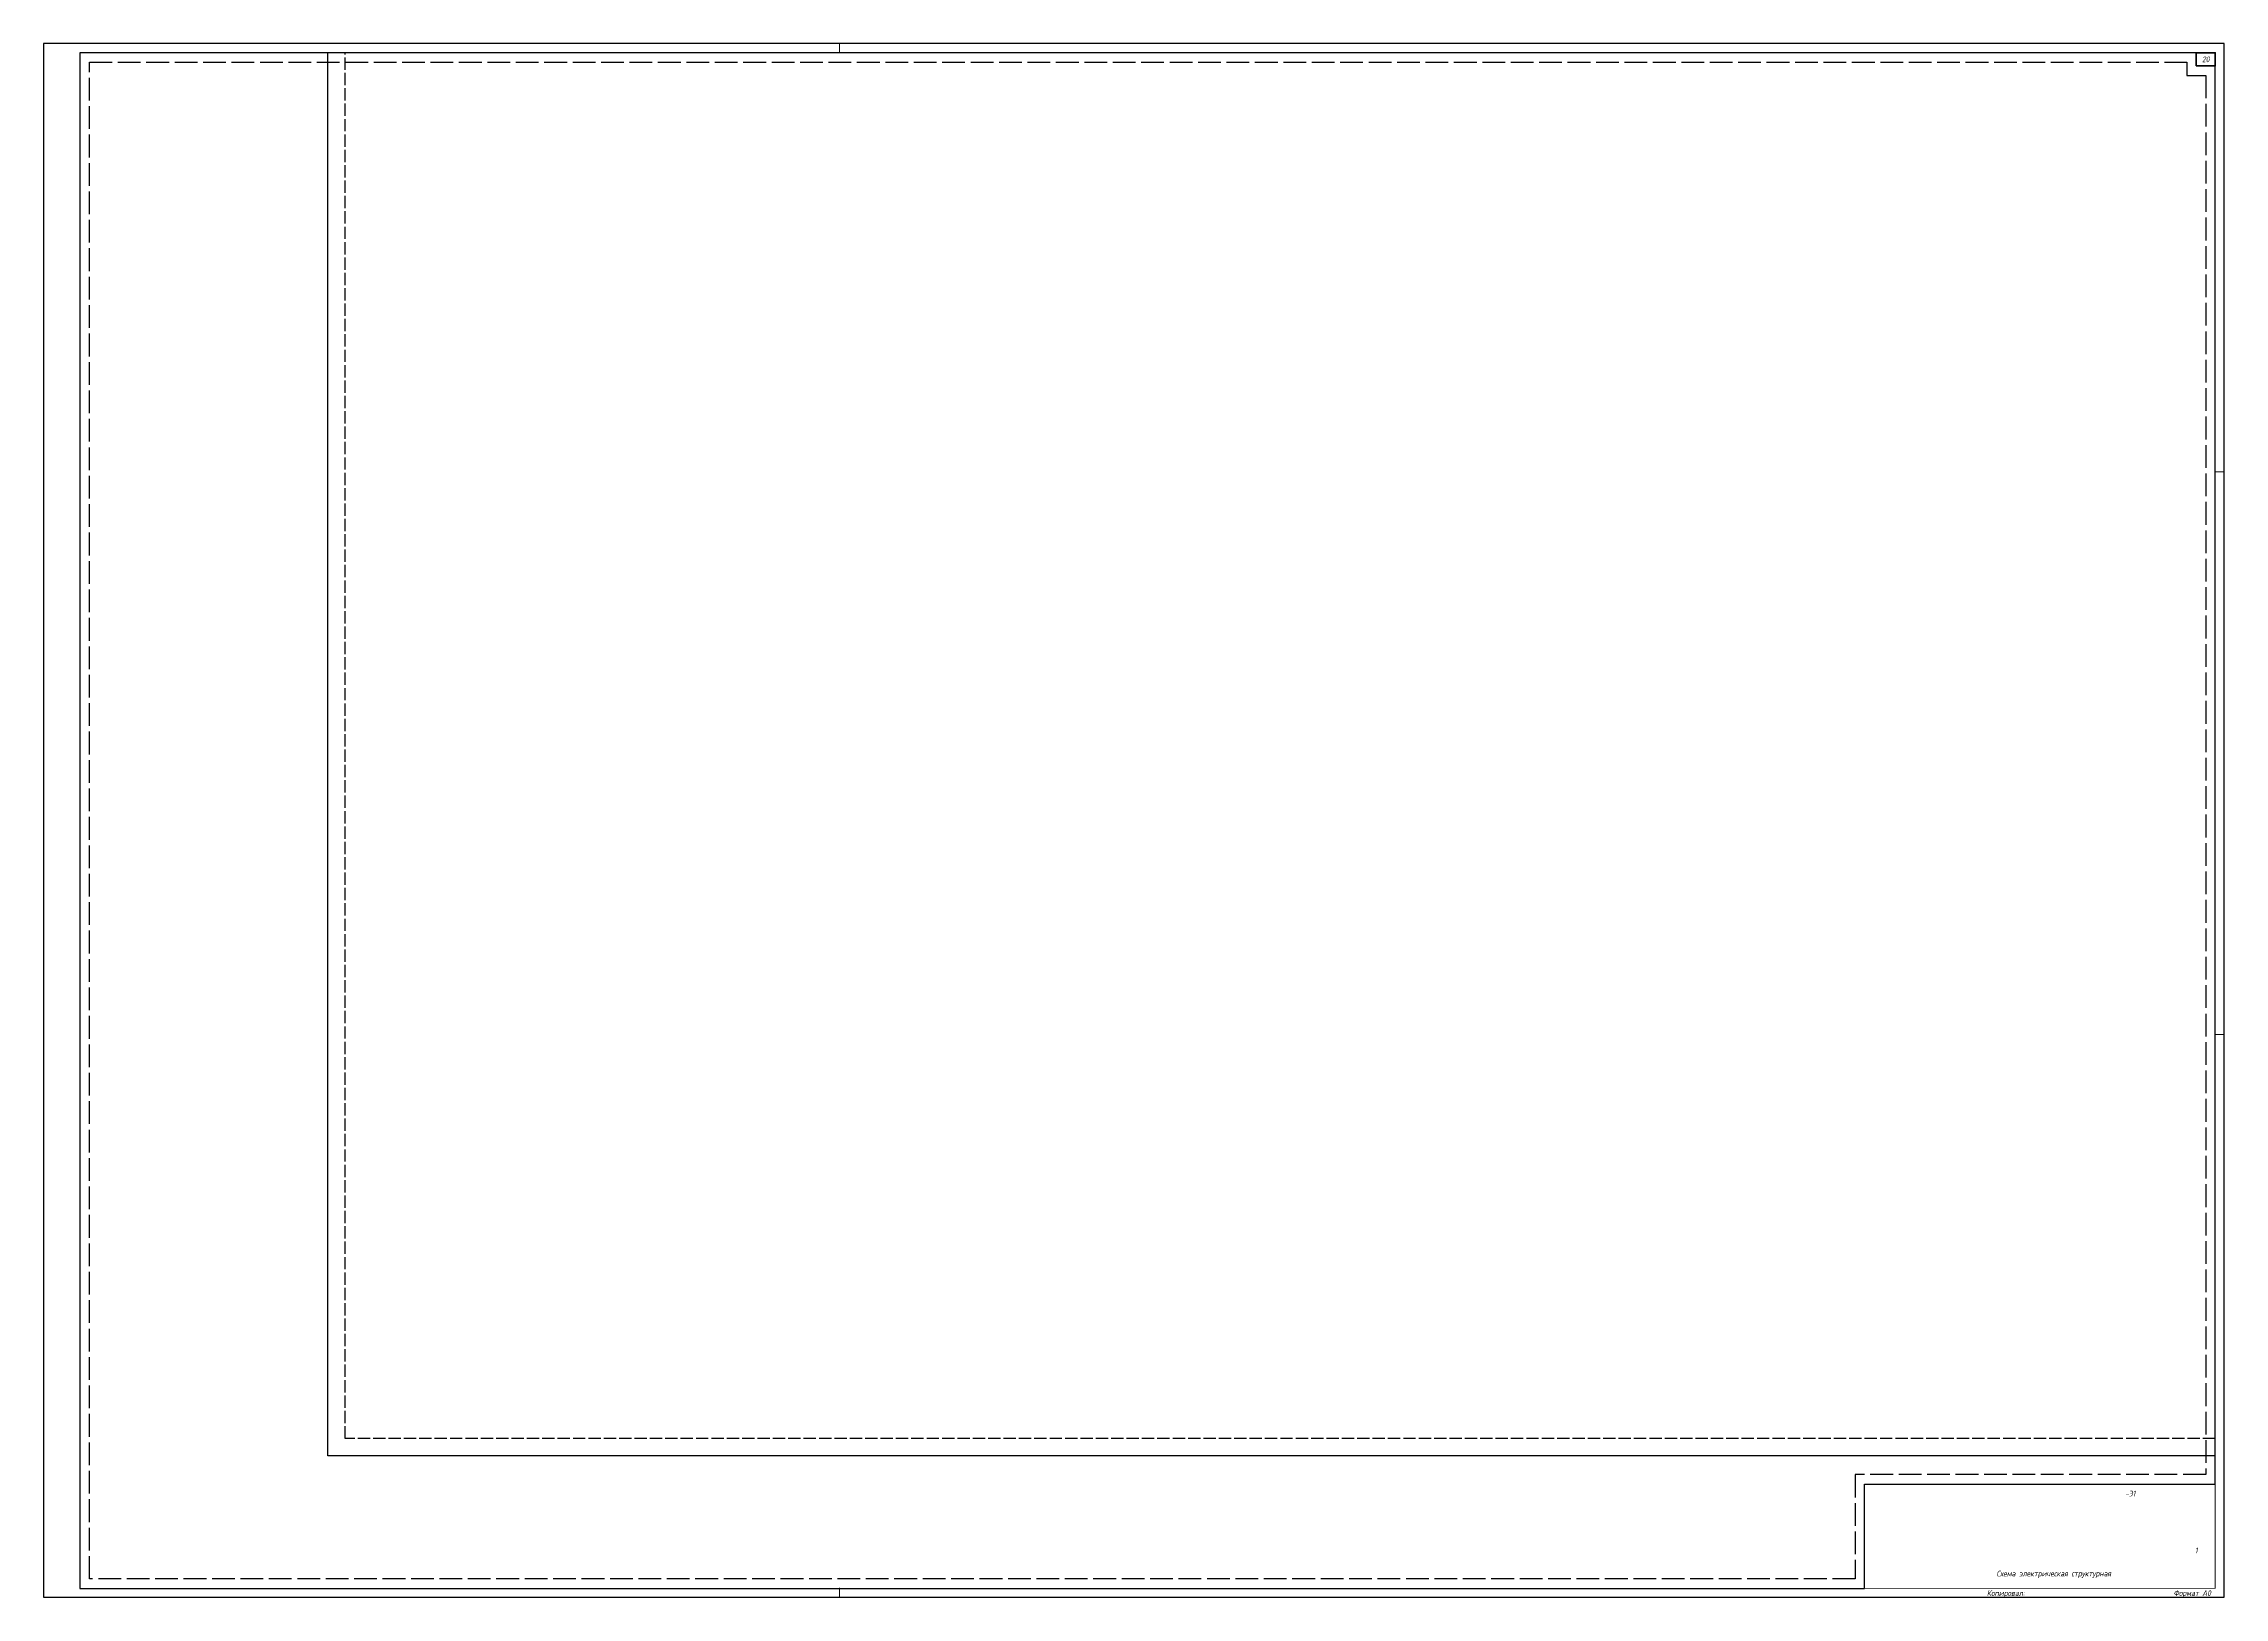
# Paper-space layout 'А0ал' of a CAD drawing. Header units: millimetres. Extents: x 0 to 1151, y 10 to 829.
# The model-space entities are those that its viewports show. They can reach past a viewport. Long polylines and large blocks are cut down to what shows.
import ezdxf

# ---------------------------------------------------------------- set-up
doc = ezdxf.new("R2010")
doc.units = ezdxf.units.MM
doc.linetypes.add('ACAD_ISO02W100', pattern=[15, 12, -3])
doc.layers.add('noprint', color=2, linetype='Continuous', plot=False)
doc.layers.add('stamp', color=7, linetype='Continuous')
doc.styles.add('ГОСТ-ISOCPEUR', font='isocpeui.ttf', dxfattribs={"width": 0.8})

msp = doc.modelspace()

# ---------------------------------------------------------------- linework, layer by layer
at = {"layer": 'noprint'}
msp.add_lwpolyline([(68.97, 844.89), (1185.69, 844.89), (1185.69, 837.89), (1195.69, 837.89), (1195.69, 89.72), (1010.69, 89.72), (1010.69, 34.72), (68.97, 34.72)], close=True, dxfattribs=at)
at = {"layer": 'noprint', "linetype": 'ACAD_ISO02W100'}
msp.add_lwpolyline([(73.97, 839.89), (1180.69, 839.89), (1180.69, 832.89), (1190.69, 832.89), (1190.69, 94.72), (1005.69, 94.72), (1005.69, 39.72), (73.97, 39.72)], close=True, dxfattribs=at)

psp = doc.layouts.new('А0ал')

# ---------------------------------------------------------------- linework, layer by layer
at = {"const_width": 0.48}
psp.add_lwpolyline([(19.2, 14.3), (1145.9, 14.3), (1145.9, 824.5), (19.2, 824.5)], close=True, dxfattribs=at)
at = {"lineweight": 50}
psp.add_lwpolyline([(1135.9, 817.5), (1145.9, 817.5), (1145.9, 824.5), (1135.9, 824.5)], close=True, dxfattribs=at)
at = {"layer": 'noprint'}
for p, q in [((1150.7, 829.3), (0, 829.3)), ((0, 829.3), (0, 9.6)), ((1150.7, 9.6), (1150.7, 829.3)), ((0, 9.6), (1150.7, 9.6))]:
    psp.add_line(p, q, dxfattribs=at)
at = {"layer": 'noprint', "linetype": 'ACAD_ISO02W100'}
psp.add_lwpolyline([(24.2, 819.5), (1130.9, 819.5), (1130.9, 812.5), (1140.9, 812.5), (1140.9, 74.3), (955.9, 74.3), (955.9, 19.3), (24.2, 19.3)], close=True, dxfattribs=at)
at = {"layer": 'stamp', "lineweight": 0}
for p, q in [((420, 824.3), (420, 829.3)), ((1150.7, 603.4), (1145.7, 603.4)), ((1150.7, 306.5), (1145.7, 306.5)), ((420, 9.6), (420, 14.5))]:
    psp.add_line(p, q, dxfattribs=at)
at = {"layer": 'stamp'}
psp.add_lwpolyline([(19.2, 14.3), (960.9, 14.3), (960.9, 69.3), (1145.9, 69.3), (1145.9, 824.5), (19.2, 824.5)], close=True, dxfattribs=at)

# ---------------------------------------------------------------- texts
at = {"layer": 'stamp', "lineweight": 35, "style": 'ГОСТ-ISOCPEUR', "width": 0.8}
for s, p in [('Копировал:', (1025.4, 10.3)), ('Формат А0', (1123.9, 10.3))]:
    psp.add_text(s, height=3, dxfattribs=at).set_placement(p)
at = {"layer": 'stamp', "ltscale": 100, "char_height": 3, "attachment_point": 4, "style": 'ГОСТ-ISOCPEUR'}
for s, insert, width in [('\\pxqc;20', (1135.9, 821), 10), ('-Э1', (1098.3, 64.3), 47.745), ('\\pxqc;1', (1125.9, 34.3), 20)]:
    psp.add_mtext(s, dxfattribs=dict(at, insert=insert, width=width))
at = {"layer": 'stamp', "lineweight": 35, "insert": (1060.7, 21.7), "char_height": 3, "width": 70.157, "attachment_point": 5, "style": 'ГОСТ-ISOCPEUR'}
psp.add_mtext('Схема электрическая структурная', dxfattribs=at)

# ---------------------------------------------------------------- viewports
at = {"layer": 'stamp'}
vp = psp.add_viewport(center=(582.6, 419.4), size=(1126.7, 810.163), view_center_point=(302.98, 216.07), view_height=438.224, dxfattribs=at)
vp.dxf.flags = 0x10000  # cut along an outline
vp.dxf.clipping_boundary_handle = psp.add_lwpolyline([(19.2, 14.3), (960.9, 14.3), (960.9, 69.3), (1145.9, 69.3), (1145.9, 824.5), (19.2, 824.5)], format="xyb", close=True, dxfattribs={"invisible": 1}).dxf.handle

doc.saveas('drawing.dxf')
